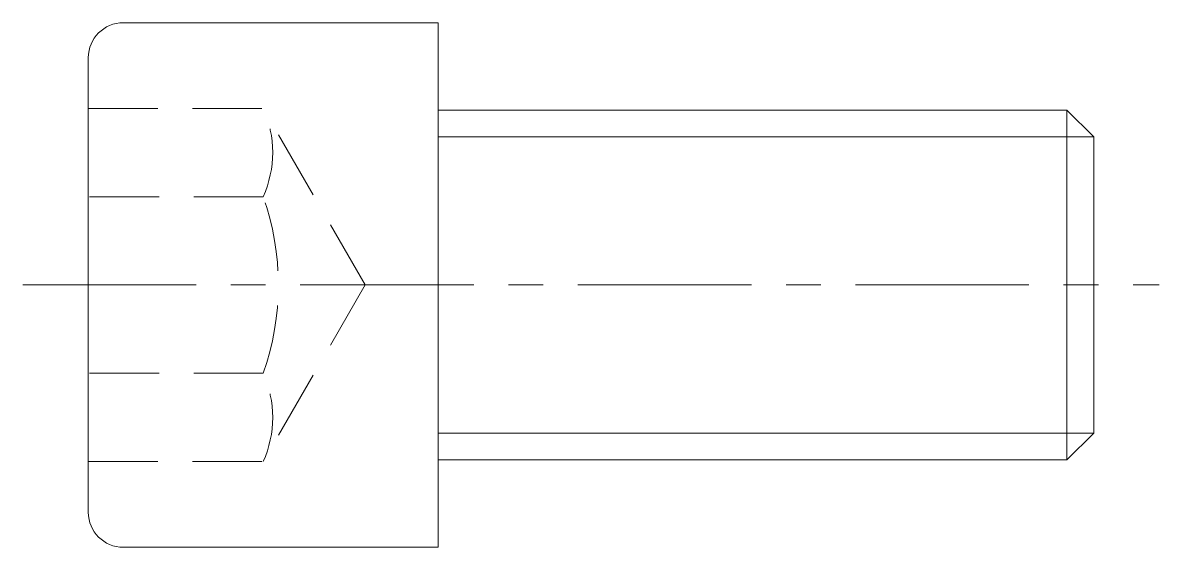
# Model space of a CAD drawing. Header units: millimetres. Extents: x -19 to 33, y -12 to 12.
import ezdxf

# ---------------------------------------------------------------- set-up
doc = ezdxf.new("R2010")
doc.units = ezdxf.units.MM
doc.header["$LTSCALE"] = 0.5
doc.linetypes.add('CENTER', pattern=[50.8, 31.75, -6.35, 6.35, -6.35])
doc.linetypes.add('HIDDEN', pattern=[9.525, 6.35, -3.175])
doc.layers.get('0').update_dxf_attribs({"color": 9, "lineweight": 15})

msp = doc.modelspace()

# ---------------------------------------------------------------- linework, layer by layer
at = {"ltscale": 0.5}
for p, q in [((-14.4, 12), (0, 12)), ((0, -12), (0, 12)), ((-16, -10.4), (-16, 10.4)), ((0, 8), (28.773, 8)), ((30, 6.773), (28.773, 8)), ((28.773, 8), (28.773, -8)), ((30, -6.773), (30, 6.773)), ((28.773, -8), (30, -6.773)), ((0, -8), (28.773, -8)), ((-14.4, -12), (0, -12))]:
    msp.add_line(p, q, dxfattribs=at)
at = {"color": 8, "linetype": 'HIDDEN'}
for p, q in [((-16, 8.083), (-8, 8.083)), ((-3.333, 0), (-8, 8.083)), ((-8, 4.041), (-16, 4.041)), ((-3.333, 0), (-8, -8.083)), ((-8, -4.041), (-16, -4.041)), ((-16, -8.083), (-8, -8.083))]:
    msp.add_line(p, q, dxfattribs=at)
at = {"color": 5, "ltscale": 0.5}
for p, q in [((0, 6.773), (30, 6.773)), ((0, -6.773), (30, -6.773))]:
    msp.add_line(p, q, dxfattribs=at)
at = {"color": 1, "linetype": 'CENTER', "ltscale": 0.5}
msp.add_line((-19, 0), (33, 0), dxfattribs=at)
at = {"ltscale": 0.5}
for centre, start, end in [((-14.4, 10.4), 90, 180), ((-14.4, -10.4), 180, 270)]:
    msp.add_arc(centre, 1.6, start, end, dxfattribs=at)
at = {"color": 8, "linetype": 'HIDDEN'}
for centre, radius, start, end in [((-12.456, 6.062), 4.893, 335.6084, 24.3916), ((-19.421, 0), 12.115, 340.5124, 19.4876), ((-12.456, -6.062), 4.893, 335.6084, 24.3916)]:
    msp.add_arc(centre, radius, start, end, dxfattribs=at)

doc.saveas('drawing.dxf')
